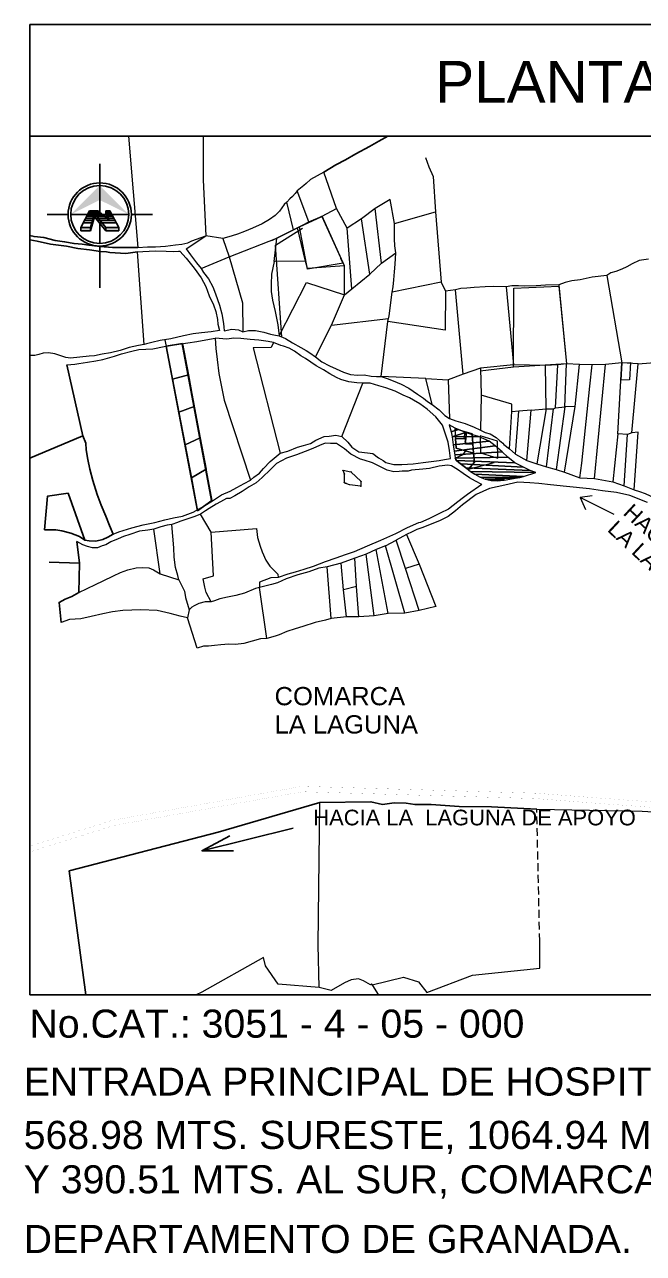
# Model space of a CAD drawing. Header units: millimetres. Extents: x 605783 to 618060, y 1302882 to 1321803.
# Drawn here: x 618014.83 to 618034.66, y 1320145.76 to 1320185.16 of the extents above; entities that cross this region are included whole.
import ezdxf
from ezdxf.enums import TextEntityAlignment as Align

# ---------------------------------------------------------------- set-up
doc = ezdxf.new("R2010")
doc.units = ezdxf.units.MM
doc.linetypes.add('HIDDEN', pattern=[0.375, 0.25, -0.125])
for name, color, linetype in [('2', 7, 'Continuous'), ('3', 7, 'Continuous'), ('BDF-AF02$0$A-FLOR-LEVL', 7, 'Continuous'), ('CVL_CUADCON_TX', 2, 'Continuous'), ('NORTE', 1, 'Continuous'), ('texto', 212, 'Continuous')]:
    doc.layers.add(name, color=color, linetype=linetype)
doc.layers.add('Cotas', color=7, linetype='Continuous', lineweight=0)
doc.layers.add('Nivel 30', color=7, linetype='Continuous', lineweight=0)
doc.styles.add('CAJETIN 2', font='arial.ttf', dxfattribs={"height": 0.25})
doc.styles.add('PI', font='arial.ttf', dxfattribs={"height": 0.4})
doc.styles.add('PUNTOS PI', font='arial.ttf', dxfattribs={"height": 2.75})
doc.styles.get("Standard").update_dxf_attribs({"font": 'TCCM____.TTF'})

# ---------------------------------------------------------------- blocks, each defined once
blk = doc.blocks.new('NORTE-1')
at = {"layer": 'NORTE'}
h = blk.add_hatch(color=256, dxfattribs=at)
h.paths.add_polyline_path([(-0.44, -0.776), (-0.44, -0.615), (-0.901, -0.615), (-0.901, -0.776)])
h.paths.add_polyline_path([(-0.44, -0.615), (-0.44, -0.776), (-0.247, -0.11), (-0.247, 0.04)])
h.paths.add_polyline_path([(-0.247, 0.04), (-0.247, -0.11), (0.296, -0.776), (0.296, -0.615)])
h.paths.add_polyline_path([(0.901, -0.776), (0.901, -0.615), (0.296, -0.615), (0.296, -0.776)])
h.paths.add_polyline_path([(0.346, -0.182), (0.427, -0.249), (0.295, 0.174), (0.295, 0.01)])
at = {"layer": 'texto'}
h = blk.add_hatch(color=256, dxfattribs=at)
h.paths.add_polyline_path([(0, 0.688), (0, 1.376), (0, 1.376), (-1.376, 0)])
h.paths.add_polyline_path([(1.376, 0), (0, 1.376), (0, 0.688)])
at = {"layer": 'NORTE', "color": 1}
for p, q in [((0, 2.396, -0.001), (0, 0.102, -0.001)), ((-2.498, 0), (-1.499, 0)), ((-1.376, 0), (-0.576, 0)), ((0, -0.413, -0.001), (0, -1.376, -0.001)), ((0.124, 0), (0.349, 0)), ((0.576, 0), (1.376, 0)), ((1.499, 0), (2.498, 0)), ((0, -1.499, -0.001), (0, -3.489, -0.001))]:
    blk.add_line(p, q, dxfattribs=at)
at = {"layer": 'NORTE'}
for p, q in [((-0.901, -0.615, -0.001), (-0.484, 0.174, -0.001)), ((-0.484, 0.174, -0.001), (-0.087, 0.174, -0.001)), ((-0.44, -0.615, -0.001), (-0.247, 0.04, -0.001)), ((-0.247, 0.04, -0.001), (0.296, -0.615, -0.001)), ((-0.247, 0.04, -0.001), (-0.247, -0.11, -0.001)), ((-0.087, 0.174, -0.001), (0.427, -0.249, -0.001)), ((0.427, -0.249, -0.001), (0.295, 0.174, -0.001)), ((0.295, 0.174, -0.001), (0.484, 0.174, -0.001)), ((0.295, 0.174, -0.001), (0.295, 0.01, -0.001)), ((0.295, 0.01, -0.001), (0.346, -0.182, -0.001)), ((0.901, -0.615, -0.001), (0.484, 0.174, -0.001)), ((-0.247, -0.11, -0.001), (-0.44, -0.776, -0.001)), ((-0.247, -0.11, -0.001), (0.296, -0.776, -0.001)), ((-0.901, -0.615, -0.001), (-0.44, -0.615, -0.001)), ((-0.901, -0.615, -0.001), (-0.901, -0.776, -0.001)), ((-0.901, -0.776, -0.001), (-0.44, -0.776, -0.001)), ((-0.44, -0.615, -0.001), (-0.44, -0.776, -0.001)), ((0.296, -0.615, -0.001), (0.901, -0.615, -0.001)), ((0.296, -0.615, -0.001), (0.296, -0.776, -0.001)), ((0.296, -0.776, -0.001), (0.901, -0.776, -0.001)), ((0.901, -0.615, -0.001), (0.901, -0.776, -0.001))]:
    blk.add_line(p, q, dxfattribs=at)
at = {"layer": 'NORTE', "color": 8}
for p, q in [((0.096, 0.023, -0.001), (-0.563, 0.023, -0.001)), ((0.044, 0.066, -0.001), (-0.541, 0.066, -0.001)), ((0.003, 0.1, -0.001), (-0.523, 0.1, -0.001)), ((-0.029, 0.126, -0.001), (-0.509, 0.126, -0.001)), ((-0.049, 0.143, -0.001), (-0.5, 0.143, -0.001)), ((-0.07, 0.16, -0.001), (-0.491, 0.16, -0.001)), ((0.491, 0.16, -0.001), (0.295, 0.16, -0.001)), ((0.5, 0.143, -0.001), (0.295, 0.143, -0.001)), ((0.509, 0.126, -0.001), (0.295, 0.126, -0.001)), ((0.523, 0.1, -0.001), (0.295, 0.1, -0.001)), ((0.541, 0.066, -0.001), (0.295, 0.066, -0.001)), ((0.563, 0.023, -0.001), (0.295, 0.023, -0.001)), ((-0.331, -0.4, -0.001), (-0.787, -0.4, -0.001)), ((-0.297, -0.283, -0.001), (-0.726, -0.283, -0.001)), ((-0.27, -0.19, -0.001), (-0.676, -0.19, -0.001)), ((0.241, -0.096, -0.001), (-0.627, -0.096, -0.001)), ((0.158, -0.028, -0.001), (-0.591, -0.028, -0.001)), ((0.676, -0.19, -0.001), (-0.182, -0.19, -0.001)), ((0.725, -0.283, -0.001), (-0.106, -0.283, -0.001)), ((0.787, -0.4, -0.001), (-0.011, -0.4, -0.001)), ((0.59, -0.028, -0.001), (0.305, -0.028, -0.001)), ((0.627, -0.096, -0.001), (0.323, -0.096, -0.001))]:
    blk.add_line(p, q, dxfattribs=at)
blk.add_circle((0, 0), 1.499, dxfattribs=at)
at = {"layer": 'NORTE', "color": 4}
blk.add_circle((0, 0), 1.376, dxfattribs=at)
blk = doc.blocks.new('NORTE3D')
at = {"layer": 'BDF-AF02$0$A-FLOR-LEVL', "xscale": 3.361919437480037, "yscale": 3.361919437480037, "zscale": 3.361919437480037}
blk.add_blockref('NORTE-1', (0.73, 0.09, 0), dxfattribs=at)

msp = doc.modelspace()

# ---------------------------------------------------------------- linework, layer by layer
for p, q in [((618014.999, 1320185.164), (618014.999, 1320154.046)), ((618059.999, 1320181.589), (618014.999, 1320181.589)), ((618014.999, 1320154.046), (618059.999, 1320154.046))]:
    msp.add_line(p, q)
at = {"color": 0}
msp.add_lwpolyline([(618014.999, 1320185.164), (618060.011, 1320185.164), (618059.999, 1320154.046)], dxfattribs=at)
at = {"layer": '2', "color": 1, "linetype": 'Continuous', "lineweight": 5}
for p, q in [((618024.825, 1320179.271), (618024.423, 1320180.432)), ((618023.933, 1320178.84), (618023.568, 1320179.835)), ((618023.443, 1320178.578), (618023.235, 1320179.471)), ((618024.365, 1320179.015), (618024.825, 1320179.271)), ((618025.165, 1320178.637), (618024.825, 1320179.271)), ((618026.069, 1320179.268), (618025.622, 1320178.939)), ((618026.262, 1320177.51), (618026.069, 1320179.268)), ((618026.683, 1320178.786), (618027.998, 1320179.162)), ((618027.998, 1320179.162), (618028.177, 1320176.899)), ((618023.576, 1320178.648), (618023.933, 1320178.84)), ((618023.933, 1320178.84), (618024.365, 1320179.015)), ((618025.076, 1320177.43), (618024.365, 1320179.015)), ((618025.622, 1320178.939), (618025.165, 1320178.637)), ((618025.892, 1320177.162), (618025.622, 1320178.939)), ((618020.009, 1320177.973), (618020.638, 1320178.389)), ((618021.18, 1320178.309), (618020.638, 1320178.389)), ((618022.909, 1320178.312), (618023.443, 1320178.578)), ((618023.443, 1320178.578), (618023.576, 1320178.648)), ((618023.828, 1320177.576), (618023.576, 1320178.648)), ((618025.313, 1320176.693), (618025.165, 1320178.637)), ((618021.18, 1320178.309), (618021.38, 1320177.715)), ((618021.38, 1320177.715), (618022.909, 1320178.312)), ((618022.824, 1320177.567), (618022.909, 1320178.312)), ((618018.657, 1320174.903), (618018.45, 1320177.881)), ((618020.491, 1320177.344), (618021.38, 1320177.715)), ((618026.262, 1320177.51), (618026.729, 1320177.845)), ((618023.828, 1320177.576), (618022.824, 1320177.567)), ((618023.899, 1320177.34), (618023.828, 1320177.576)), ((618025.076, 1320177.43), (618023.899, 1320177.34)), ((618025.081, 1320176.502), (618025.076, 1320177.43)), ((618025.892, 1320177.162), (618026.262, 1320177.51)), ((618025.313, 1320176.693), (618025.892, 1320177.162)), ((618028.177, 1320176.899), (618026.607, 1320176.581)), ((618028.177, 1320176.899), (618028.315, 1320176.613)), ((618031.948, 1320176.82), (618032.193, 1320174.288)), ((618033.489, 1320177.115), (618033.968, 1320174.318)), ((618024.665, 1320175.525), (618025.081, 1320176.502)), ((618025.081, 1320176.502), (618025.313, 1320176.693)), ((618026.511, 1320175.825), (618026.607, 1320176.581)), ((618028.638, 1320176.662), (618028.315, 1320176.613)), ((618028.88, 1320173.956), (618028.638, 1320176.662)), ((618030.266, 1320176.757), (618030.494, 1320174.252)), ((618024.665, 1320175.525), (618026.492, 1320175.735)), ((618026.26, 1320173.879), (618026.473, 1320175.645)), ((618026.473, 1320175.645), (618026.511, 1320175.825)), ((618024.149, 1320174.512), (618024.665, 1320175.525)), ((618029.437, 1320174.149), (618028.88, 1320173.956)), ((618030.494, 1320174.252), (618029.437, 1320174.149)), ((618029.437, 1320174.149), (618029.459, 1320173.285)), ((618031.525, 1320174.234), (618030.494, 1320174.252)), ((618031.917, 1320174.256), (618031.525, 1320174.234)), ((618031.546, 1320172.844), (618031.525, 1320174.234)), ((618032.193, 1320174.288), (618031.917, 1320174.256)), ((618032.141, 1320172.901), (618032.193, 1320174.288)), ((618032.612, 1320174.263), (618032.193, 1320174.288)), ((618032.473, 1320172.919), (618032.612, 1320174.263)), ((618033.018, 1320174.252), (618032.612, 1320174.263)), ((618033.446, 1320174.268), (618033.018, 1320174.252)), ((618033.089, 1320170.605), (618033.446, 1320174.268)), ((618033.968, 1320174.318), (618033.446, 1320174.268)), ((618033.845, 1320172.039), (618033.968, 1320174.318)), ((618034.497, 1320174.284), (618033.968, 1320174.318)), ((618034.284, 1320172.072), (618034.497, 1320174.284)), ((618034.497, 1320174.284), (618035.407, 1320174.359)), ((618024.998, 1320171.959), (618025.666, 1320173.662)), ((618027.687, 1320173.82), (618026.26, 1320173.879)), ((618027.895, 1320172.983), (618027.687, 1320173.82)), ((618027.687, 1320173.82), (618028.399, 1320173.768)), ((618028.88, 1320173.956), (618028.399, 1320173.768)), ((618028.399, 1320173.768), (618028.449, 1320172.534)), ((618029.459, 1320173.285), (618029.436, 1320172.154)), ((618031.845, 1320172.872), (618032.141, 1320172.901)), ((618032.141, 1320172.901), (618031.867, 1320170.897)), ((618032.133, 1320170.812), (618032.473, 1320172.919)), ((618032.473, 1320172.919), (618032.141, 1320172.901)), ((618030.367, 1320171.554), (618030.44, 1320172.752)), ((618030.669, 1320172.763), (618030.439, 1320172.745)), ((618030.557, 1320171.389), (618030.669, 1320172.763)), ((618031.061, 1320172.795), (618030.669, 1320172.763)), ((618030.928, 1320171.181), (618031.061, 1320172.795)), ((618031.061, 1320172.795), (618031.546, 1320172.844)), ((618031.546, 1320172.844), (618031.244, 1320171.073)), ((618031.546, 1320172.844), (618031.782, 1320172.846)), ((618031.551, 1320170.982), (618031.782, 1320172.846)), ((618034.284, 1320172.072), (618034.145, 1320172.018)), ((618033.845, 1320172.039), (618033.678, 1320170.499)), ((618034.145, 1320172.018), (618033.845, 1320172.039)), ((618034.041, 1320170.378), (618034.145, 1320172.018)), ((618030.367, 1320171.554), (618030.557, 1320171.389)), ((618030.557, 1320171.389), (618030.928, 1320171.181)), ((618030.928, 1320171.181), (618031.244, 1320171.073)), ((618031.244, 1320171.073), (618031.551, 1320170.982)), ((618031.551, 1320170.982), (618031.867, 1320170.897)), ((618031.867, 1320170.897), (618032.133, 1320170.812)), ((618032.133, 1320170.812), (618032.623, 1320170.632)), ((618032.623, 1320170.632), (618033.089, 1320170.605)), ((618033.089, 1320170.605), (618033.678, 1320170.499)), ((618033.678, 1320170.499), (618034.041, 1320170.378)), ((618034.041, 1320170.378), (618034.364, 1320170.243)), ((618020.81, 1320168.89), (618020.464, 1320169.463)), ((618019.172, 1320167.554), (618018.974, 1320168.983)), ((618026.392, 1320168.446), (618026.737, 1320168.627)), ((618027.072, 1320168.812), (618026.737, 1320168.627)), ((618027.038, 1320167.721), (618026.737, 1320168.627)), ((618027.072, 1320168.812), (618027.479, 1320167.86)), ((618025.772, 1320168.183), (618025.414, 1320168.055)), ((618026.097, 1320168.328), (618025.772, 1320168.183)), ((618026.036, 1320166.206), (618025.772, 1320168.183)), ((618026.392, 1320168.446), (618026.097, 1320168.328)), ((618026.481, 1320166.275), (618026.097, 1320168.328)), ((618027.013, 1320166.285), (618026.392, 1320168.446)), ((618024.979, 1320167.893), (618024.528, 1320167.77)), ((618024.654, 1320166.118), (618024.528, 1320167.77)), ((618025.414, 1320168.055), (618024.979, 1320167.893)), ((618025.054, 1320167.038), (618024.979, 1320167.893)), ((618025.465, 1320167.147), (618025.414, 1320168.055)), ((618027.479, 1320167.86), (618027.038, 1320167.721)), ((618027.479, 1320167.86), (618028.006, 1320166.506)), ((618019.172, 1320167.554), (618019.772, 1320167.361)), ((618027.472, 1320166.377), (618027.038, 1320167.721)), ((618022.593, 1320165.482), (618022.357, 1320167.113)), ((618025.465, 1320167.147), (618025.054, 1320167.038)), ((618025.142, 1320166.174), (618025.054, 1320167.038)), ((618025.544, 1320166.177), (618025.465, 1320167.147)), ((618020.107, 1320166.392), (618020.055, 1320166.136)), ((618025.142, 1320166.174), (618024.654, 1320166.118)), ((618025.544, 1320166.177), (618025.142, 1320166.174)), ((618026.036, 1320166.206), (618025.544, 1320166.177)), ((618026.481, 1320166.275), (618026.036, 1320166.206)), ((618027.013, 1320166.285), (618026.481, 1320166.275)), ((618027.472, 1320166.377), (618027.013, 1320166.285)), ((618028.006, 1320166.506), (618027.472, 1320166.377)), ((618020.364, 1320165.163), (618020.055, 1320166.136)), ((618024.237, 1320155.658), (618024.288, 1320160.219)), ((618024.264, 1320154.288), (618024.237, 1320155.658))]:
    msp.add_line(p, q, dxfattribs=at)
at = {"layer": '2', "color": 1, "linetype": 'Continuous'}
for p, q in [((618016.699, 1320171.979), (618016.184, 1320174.257)), ((618016.699, 1320171.979), (618014.999, 1320171.261)), ((618016.59, 1320167.889), (618016.503, 1320168.59)), ((618016.59, 1320167.889), (618015.619, 1320167.926)), ((618016.563, 1320166.954), (618016.59, 1320167.889))]:
    msp.add_line(p, q, dxfattribs=at)
at = {"layer": '2', "color": 1, "linetype": 'Continuous', "lineweight": 5}
for points in [[(618018.159, 1320181.589), (618018.459, 1320178.018)], [(618020.557, 1320181.589), (618020.556, 1320181.052), (618020.547, 1320180.188), (618020.638, 1320178.389)], [(618027.675, 1320180.906), (618027.787, 1320180.607), (618027.918, 1320180.292), (618027.998, 1320179.162)], [(618024.423, 1320180.432), (618023.995, 1320180.197), (618023.853, 1320180.07), (618023.774, 1320180.003), (618023.724, 1320179.959), (618023.568, 1320179.835)], [(618023.568, 1320179.835), (618023.499, 1320179.745), (618023.41, 1320179.655), (618023.331, 1320179.571), (618023.235, 1320179.471)], [(618026.683, 1320178.786), (618026.543, 1320179.56), (618026.069, 1320179.268)], [(618023.235, 1320179.471), (618023.149, 1320179.391), (618023.001, 1320179.177), (618022.855, 1320179.04), (618022.68, 1320178.909), (618022.441, 1320178.778), (618022.136, 1320178.637), (618021.877, 1320178.532), (618021.652, 1320178.448), (618021.479, 1320178.387), (618021.303, 1320178.34), (618021.18, 1320178.309)], [(618023.636, 1320178.681), (618024.356, 1320179.021)], [(618024.356, 1320179.021), (618024.949, 1320177.698)], [(618026.729, 1320177.845), (618026.691, 1320178.071), (618026.686, 1320178.293), (618026.679, 1320178.483), (618026.683, 1320178.786)], [(618018.459, 1320178.018), (618018.765, 1320178.033), (618019.024, 1320178.037), (618019.346, 1320178.059), (618019.669, 1320178.101), (618019.868, 1320178.122), (618020.057, 1320178.163), (618020.193, 1320178.224), (618020.638, 1320178.389)], [(618023.636, 1320178.681), (618022.738, 1320178.225)], [(618023.068, 1320175.144), (618022.871, 1320178.088), (618023.735, 1320178.637)], [(618018.45, 1320177.881), (618018.619, 1320177.882), (618019.028, 1320177.908), (618019.371, 1320177.896), (618019.607, 1320177.885), (618019.763, 1320177.899), (618019.806, 1320177.902), (618020.004, 1320177.671), (618020.262, 1320177.356), (618020.483, 1320177.045), (618020.641, 1320176.766), (618020.749, 1320176.468), (618020.884, 1320176.179), (618020.955, 1320175.963), (618021.006, 1320175.704), (618021.027, 1320175.558), (618021.075, 1320175.349)], [(618020.009, 1320177.973), (618020.143, 1320177.778), (618020.34, 1320177.52), (618020.491, 1320177.344)], [(618021.38, 1320177.715), (618021.814, 1320176.244), (618021.826, 1320175.313)], [(618024.949, 1320177.698), (618024.957, 1320177.667)], [(618024.957, 1320177.667), (618025.029, 1320177.519)], [(618026.607, 1320176.581), (618026.636, 1320176.757), (618026.664, 1320176.983), (618026.683, 1320177.236), (618026.701, 1320177.476), (618026.72, 1320177.665), (618026.729, 1320177.845)], [(618034.823, 1320177.641), (618034.524, 1320177.596), (618034.298, 1320177.492), (618034.129, 1320177.398), (618033.967, 1320177.324), (618033.775, 1320177.243), (618033.618, 1320177.205), (618033.489, 1320177.115)], [(618020.491, 1320177.344), (618020.562, 1320177.215), (618020.722, 1320177.01), (618020.864, 1320176.751), (618020.951, 1320176.532), (618021.07, 1320176.17), (618021.145, 1320175.885), (618021.179, 1320175.712), (618021.2, 1320175.569), (618021.214, 1320175.476), (618021.221, 1320175.346)], [(618022.824, 1320177.567), (618022.74, 1320177.161), (618022.728, 1320176.838), (618022.736, 1320176.605), (618022.771, 1320176.326), (618022.863, 1320175.958), (618022.904, 1320175.752), (618022.942, 1320175.536), (618022.991, 1320175.187)], [(618022.991, 1320175.187), (618023.859, 1320176.894), (618025.081, 1320176.502)], [(618031.948, 1320176.82), (618031.52, 1320176.808), (618031.22, 1320176.789), (618030.855, 1320176.777), (618030.652, 1320176.786), (618030.442, 1320176.782), (618030.266, 1320176.757)], [(618033.489, 1320177.115), (618033.021, 1320177.059), (618032.636, 1320176.984), (618032.363, 1320176.942), (618032.154, 1320176.894), (618031.948, 1320176.82)], [(618028.315, 1320176.613), (618028.303, 1320175.36), (618026.473, 1320175.645)], [(618030.266, 1320176.757), (618029.844, 1320176.762), (618029.588, 1320176.75), (618029.236, 1320176.735), (618029, 1320176.714), (618028.81, 1320176.696), (618028.638, 1320176.662)], [(618021.075, 1320175.349), (618020.809, 1320175.311), (618020.5, 1320175.276), (618020.228, 1320175.248), (618019.919, 1320175.18), (618019.514, 1320175.087), (618019.172, 1320175.029), (618018.909, 1320174.968), (618018.733, 1320174.927), (618018.657, 1320174.903)], [(618021.221, 1320175.346), (618021.467, 1320175.398), (618021.68, 1320175.376), (618021.826, 1320175.313)], [(618021.826, 1320175.313), (618022.006, 1320175.354), (618022.232, 1320175.352), (618022.495, 1320175.297), (618022.711, 1320175.232), (618022.818, 1320175.212), (618022.991, 1320175.187)], [(618018.657, 1320174.903), (618018.478, 1320174.875), (618018.182, 1320174.804), (618017.89, 1320174.716), (618017.578, 1320174.641), (618017.312, 1320174.59), (618017.066, 1320174.542), (618016.894, 1320174.531), (618016.601, 1320174.496), (618016.305, 1320174.468), (618016.156, 1320174.483), (618015.959, 1320174.552), (618015.796, 1320174.604), (618015.596, 1320174.633), (618015.423, 1320174.632), (618015.281, 1320174.585), (618015.158, 1320174.557), (618014.999, 1320174.549)], [(618016.184, 1320174.257), (618016.436, 1320174.269), (618016.569, 1320174.299), (618016.842, 1320174.341), (618017.111, 1320174.382), (618017.333, 1320174.42), (618017.708, 1320174.535), (618017.934, 1320174.606), (618018.269, 1320174.691), (618018.488, 1320174.749), (618018.937, 1320174.765), (618019.299, 1320174.84), (618019.771, 1320174.916), (618020.352, 1320175.002), (618020.76, 1320175.081), (618020.94, 1320175.112)], [(618019.327, 1320175.056), (618019.568, 1320173.795), (618019.77, 1320172.739), (618019.971, 1320171.683), (618020.173, 1320170.626)], [(618019.892, 1320174.934), (618019.366, 1320174.851)], [(618019.366, 1320174.851), (618020.375, 1320169.57), (618020.831, 1320169.904)], [(618019.87, 1320174.931), (618020.809, 1320169.9)], [(618019.892, 1320174.934), (618020.831, 1320169.904)], [(618019.892, 1320174.934), (618020.079, 1320173.928), (618020.267, 1320172.922), (618020.455, 1320171.916), (618020.643, 1320170.91)], [(618019.892, 1320174.934), (618020.831, 1320169.904)], [(618020.94, 1320175.112), (618020.955, 1320174.773), (618021, 1320174.421), (618021.05, 1320173.972), (618021.228, 1320173.122), (618022.071, 1320170.553)], [(618022.806, 1320174.973), (618022.636, 1320175.002), (618022.34, 1320175.047), (618022.054, 1320175.062), (618021.761, 1320175.1), (618021.535, 1320175.105), (618021.312, 1320175.078), (618020.94, 1320175.112)], [(618022.806, 1320174.973), (618022.727, 1320174.813), (618022.149, 1320174.803), (618023.023, 1320171.416)], [(618025.666, 1320173.662), (618025.473, 1320173.671), (618025.217, 1320173.706), (618024.967, 1320173.778), (618024.827, 1320173.847), (618024.614, 1320173.962), (618024.407, 1320174.088), (618024.177, 1320174.223), (618023.836, 1320174.46), (618023.68, 1320174.539), (618023.479, 1320174.694), (618023.309, 1320174.79), (618023.129, 1320174.848), (618023.046, 1320174.878), (618022.806, 1320174.973)], [(618022.991, 1320175.187), (618023.191, 1320175.098), (618023.418, 1320174.956), (618023.685, 1320174.812), (618023.855, 1320174.713), (618023.975, 1320174.64), (618024.149, 1320174.512)], [(618024.149, 1320174.512), (618024.359, 1320174.35), (618024.599, 1320174.222), (618024.812, 1320174.126), (618025.053, 1320174.015), (618025.276, 1320173.946), (618025.502, 1320173.917), (618025.711, 1320173.932), (618025.938, 1320173.893), (618026.104, 1320173.884), (618026.26, 1320173.879)], [(618030.495, 1320174.182), (618030.495, 1320174.182), (618029.432, 1320174.052)], [(618031.782, 1320172.846), (618031.845, 1320172.872), (618031.917, 1320174.256)], [(618032.623, 1320170.632), (618032.687, 1320171.098), (618032.948, 1320173.574), (618033.018, 1320174.252)], [(618033.968, 1320174.318), (618033.938, 1320173.765)], [(618033.968, 1320174.318), (618034.245, 1320174.323)], [(618019.568, 1320173.795), (618020.079, 1320173.928)], [(618024.998, 1320171.959), (618025.189, 1320171.768), (618025.313, 1320171.612), (618025.543, 1320171.46), (618025.813, 1320171.429), (618025.989, 1320171.406), (618026.169, 1320171.271), (618026.316, 1320171.185), (618026.41, 1320171.116), (618026.659, 1320171.061), (618026.922, 1320171.052), (618027.284, 1320171.081), (618027.607, 1320171.12), (618027.862, 1320171.151), (618028.112, 1320171.182), (618028.288, 1320171.22), (618028.474, 1320171.247), (618028.445, 1320171.51), (618028.404, 1320171.776), (618028.292, 1320172.091), (618028.218, 1320172.313), (618028.01, 1320172.588), (618027.729, 1320172.833), (618027.499, 1320173.004), (618027.295, 1320173.12), (618027.162, 1320173.195), (618026.965, 1320173.277), (618026.702, 1320173.409), (618026.409, 1320173.514), (618026.176, 1320173.579), (618025.906, 1320173.67), (618025.666, 1320173.662)], [(618026.26, 1320173.879), (618026.444, 1320173.81), (618026.637, 1320173.744), (618026.9, 1320173.629), (618027.144, 1320173.501), (618027.417, 1320173.313), (618027.611, 1320173.181), (618027.738, 1320173.082), (618027.895, 1320172.983)], [(618030.44, 1320172.752), (618030.442, 1320172.991), (618029.459, 1320173.285)], [(618019.77, 1320172.739), (618020.267, 1320172.922)], [(618027.895, 1320172.983), (618028.115, 1320172.815), (618028.296, 1320172.63), (618028.449, 1320172.534)], [(618028.449, 1320172.534), (618028.653, 1320172.455), (618028.946, 1320172.374), (618029.132, 1320172.295), (618029.216, 1320172.269), (618029.436, 1320172.154)], [(618029.167, 1320172.036), (618028.617, 1320172.204)], [(618028.617, 1320172.204), (618028.664, 1320171.583)], [(618028.995, 1320172.089), (618028.964, 1320171.881), (618028.641, 1320171.886)], [(618028.935, 1320172.107), (618028.902, 1320171.882)], [(618029.436, 1320172.154), (618029.589, 1320172.088), (618029.749, 1320172.036), (618029.942, 1320171.924), (618030.049, 1320171.828), (618030.15, 1320171.746), (618030.19, 1320171.703), (618030.367, 1320171.554)], [(618034.364, 1320170.243), (618034.493, 1320172.089), (618034.284, 1320172.072)], [(618019.971, 1320171.683), (618020.455, 1320171.916)], [(618029.483, 1320170.415), (618029.279, 1320170.524), (618029.092, 1320170.626), (618028.879, 1320170.768), (618028.702, 1320170.9), (618028.508, 1320171.018), (618028.388, 1320171.034), (618028.113, 1320171.006), (618027.8, 1320170.931), (618027.588, 1320170.907), (618027.229, 1320170.875), (618027.123, 1320170.841), (618026.933, 1320170.84), (618026.837, 1320170.833), (618026.667, 1320170.818), (618026.444, 1320170.877), (618026.144, 1320171.025), (618025.974, 1320171.11), (618025.708, 1320171.195), (618025.594, 1320171.231), (618025.281, 1320171.392), (618025.084, 1320171.554), (618024.82, 1320171.732), (618024.637, 1320171.735), (618024.461, 1320171.74), (618024.278, 1320171.669), (618024.063, 1320171.572), (618023.821, 1320171.471), (618023.545, 1320171.366), (618023.227, 1320171.264), (618022.899, 1320171.086), (618022.707, 1320170.896), (618022.442, 1320170.638), (618022.251, 1320170.471), (618022.025, 1320170.337), (618021.8, 1320170.192), (618021.562, 1320170.055), (618021.406, 1320169.964), (618021.299, 1320169.97), (618021.11, 1320169.863), (618020.971, 1320169.785), (618020.743, 1320169.651), (618020.623, 1320169.567), (618020.464, 1320169.463)], [(618023.023, 1320171.416), (618023.262, 1320171.484), (618023.574, 1320171.609), (618023.763, 1320171.666), (618023.989, 1320171.734), (618024.164, 1320171.832), (618024.433, 1320171.953), (618024.589, 1320171.967), (618024.802, 1320171.995), (618024.998, 1320171.959)], [(618028.964, 1320171.881), (618028.947, 1320171.761), (618028.973, 1320171.761), (618028.973, 1320171.705), (618029.192, 1320171.719), (618029.215, 1320171.415)], [(618022.071, 1320170.553), (618022.18, 1320170.653), (618022.359, 1320170.781), (618022.484, 1320170.924), (618022.696, 1320171.148), (618022.831, 1320171.259), (618023.023, 1320171.416)], [(618028.63, 1320171.255), (618028.882, 1320171.379)], [(618029.215, 1320171.415), (618028.664, 1320171.583)], [(618028.882, 1320171.379), (618028.964, 1320171.491)], [(618028.964, 1320171.491), (618029.215, 1320171.415)], [(618029.046, 1320170.9), (618029.242, 1320171.128), (618029.215, 1320171.415)], [(618020.173, 1320170.626), (618020.643, 1320170.91)], [(618028.63, 1320171.255), (618028.648, 1320171.221), (618028.672, 1320171.184), (618028.747, 1320171.12), (618029.046, 1320170.9)], [(618029.871, 1320171.109), (618029.046, 1320170.9)], [(618017.672, 1320168.826), (618017.848, 1320168.893), (618018.266, 1320169.029), (618018.628, 1320169.12), (618019.006, 1320169.199), (618019.325, 1320169.287), (618019.604, 1320169.349), (618019.886, 1320169.4), (618020.228, 1320169.532), (618020.576, 1320169.72), (618020.884, 1320169.918), (618021.142, 1320170.089), (618021.418, 1320170.203), (618021.626, 1320170.321), (618021.868, 1320170.449), (618022.071, 1320170.553)], [(618025.076, 1320170.762), (618025.039, 1320170.865)], [(618025.043, 1320170.87), (618025.284, 1320170.822)], [(618025.077, 1320170.479), (618025.078, 1320170.749)], [(618025.295, 1320170.816), (618025.604, 1320170.522)], [(618025.609, 1320170.511), (618025.605, 1320170.367)], [(618034.789, 1320169.843), (618034.229, 1320170.059), (618033.796, 1320170.157), (618033.351, 1320170.211), (618032.928, 1320170.278), (618032.196, 1320170.347), (618031.687, 1320170.401), (618031.308, 1320170.445), (618031.025, 1320170.474), (618030.636, 1320170.491), (618030.217, 1320170.393), (618029.726, 1320170.284), (618029.305, 1320170.092), (618028.865, 1320169.76), (618028.64, 1320169.576), (618028.405, 1320169.385), (618028.13, 1320169.254), (618027.828, 1320169.136), (618027.586, 1320169.041), (618027.4, 1320168.97), (618027.254, 1320168.893), (618027.072, 1320168.812)], [(618029.483, 1320170.415), (618029.026, 1320170.1), (618028.893, 1320170.003), (618028.711, 1320169.859), (618028.41, 1320169.624), (618028.145, 1320169.497), (618027.787, 1320169.318), (618027.521, 1320169.197), (618027.455, 1320169.187), (618027.09, 1320169.028), (618026.712, 1320168.83), (618026.231, 1320168.625), (618025.81, 1320168.436), (618025.396, 1320168.254), (618025.107, 1320168.156), (618024.805, 1320168.048), (618024.46, 1320167.933), (618024.072, 1320167.791), (618023.78, 1320167.693), (618023.501, 1320167.608), (618023.262, 1320167.544), (618022.954, 1320167.436)], [(618025.106, 1320170.46), (618025.083, 1320170.47)], [(618025.148, 1320170.443), (618025.118, 1320170.455)], [(618025.24, 1320170.409), (618025.16, 1320170.438)], [(618025.598, 1320170.361), (618025.253, 1320170.406)], [(618034.364, 1320170.243), (618034.531, 1320170.191), (618034.721, 1320170.129), (618034.874, 1320170.053), (618035.071, 1320169.945), (618035.325, 1320169.743)], [(618020.464, 1320169.463), (618020.282, 1320169.389), (618020.03, 1320169.304), (618019.804, 1320169.233), (618019.728, 1320169.2), (618019.552, 1320169.132)], [(618018.974, 1320168.983), (618018.775, 1320168.952), (618018.516, 1320168.917), (618018.201, 1320168.815), (618017.998, 1320168.748), (618017.829, 1320168.677), (618017.597, 1320168.579), (618017.431, 1320168.485), (618017.319, 1320168.445), (618017.166, 1320168.384), (618017.01, 1320168.383), (618016.846, 1320168.432), (618016.693, 1320168.481), (618016.503, 1320168.59)], [(618019.552, 1320169.132), (618019.399, 1320169.111), (618019.2, 1320169.06), (618018.974, 1320168.983)], [(618019.772, 1320167.361), (618019.738, 1320167.501), (618019.663, 1320167.753), (618019.621, 1320168.082), (618019.61, 1320168.388), (618019.552, 1320169.132)], [(618020.81, 1320168.89), (618022.259, 1320169.001), (618022.291, 1320168.715), (618022.376, 1320168.437), (618022.44, 1320168.251), (618022.565, 1320167.985), (618022.692, 1320167.797), (618022.829, 1320167.654), (618022.94, 1320167.539), (618022.954, 1320167.436)], [(618020.807, 1320166.652), (618020.652, 1320166.957), (618020.608, 1320167.12), (618020.547, 1320167.389), (618020.888, 1320167.487), (618020.81, 1320168.89)], [(618016.563, 1320166.954), (618017.106, 1320167.206), (618017.348, 1320167.321), (618017.677, 1320167.486), (618017.905, 1320167.597), (618018.141, 1320167.684), (618018.403, 1320167.739), (618018.619, 1320167.75), (618018.812, 1320167.741), (618018.962, 1320167.679), (618019.172, 1320167.554)], [(618024.528, 1320167.77), (618024.255, 1320167.729), (618023.943, 1320167.617), (618023.581, 1320167.516), (618023.216, 1320167.394), (618022.931, 1320167.266), (618022.739, 1320167.205), (618022.357, 1320167.113)], [(618019.772, 1320167.361), (618019.954, 1320166.996), (618019.982, 1320166.794), (618020.107, 1320166.392)], [(618022.954, 1320167.436), (618022.721, 1320167.418), (618022.356, 1320167.286), (618022.357, 1320167.113)], [(618022.357, 1320167.113), (618022.231, 1320167.079), (618021.879, 1320166.934), (618021.6, 1320166.859), (618021.331, 1320166.801), (618021.082, 1320166.75), (618020.916, 1320166.689), (618020.807, 1320166.652)], [(618020.807, 1320166.652), (618020.611, 1320166.651), (618020.412, 1320166.6), (618020.259, 1320166.526), (618020.19, 1320166.482), (618020.107, 1320166.392)], [(618020.055, 1320166.136), (618019.816, 1320166.191), (618019.496, 1320166.276), (618019.073, 1320166.376), (618018.551, 1320166.393), (618017.976, 1320166.377), (618017.644, 1320166.328), (618017.335, 1320166.273), (618016.96, 1320166.181), (618016.627, 1320166.106), (618016.272, 1320166.088), (618016, 1320165.99)], [(618024.654, 1320166.118), (618024.471, 1320166.067), (618024.139, 1320165.992), (618023.751, 1320165.864), (618023.502, 1320165.786), (618023.236, 1320165.705), (618022.988, 1320165.597), (618022.855, 1320165.553), (618022.593, 1320165.482)], [(618022.593, 1320165.482), (618022.387, 1320165.464), (618022.124, 1320165.389), (618021.855, 1320165.321), (618021.586, 1320165.283), (618021.377, 1320165.295), (618021.114, 1320165.27), (618020.918, 1320165.253), (618020.722, 1320165.232), (618020.566, 1320165.227), (618020.364, 1320165.163)], [(618025.972, 1320154.376), (618026.977, 1320154.612), (618027.45, 1320154.462), (618027.719, 1320154.121), (618029.187, 1320154.682), (618031.336, 1320154.909), (618031.337, 1320155.771)], [(618024.264, 1320154.288), (618022.95, 1320154.389), (618022.547, 1320154.982), (618022.488, 1320155.245), (618020.512, 1320154.134), (618020.329, 1320154.046)], [(618025.951, 1320154.402), (618025.915, 1320154.375), (618025.685, 1320154.494), (618025.528, 1320154.559), (618025.299, 1320154.531), (618025.084, 1320154.433), (618024.653, 1320154.194), (618024.264, 1320154.288)], [(618026.174, 1320154.046), (618026.167, 1320154.058), (618025.992, 1320154.349), (618025.951, 1320154.402)]]:
    msp.add_lwpolyline(points, dxfattribs=at)
at = {"layer": '2', "color": 1, "linetype": 'Continuous'}
for points in [[(618026.467, 1320181.591), (618026.179, 1320181.423), (618025.884, 1320181.255), (618025.447, 1320181.02), (618025.112, 1320180.828), (618024.804, 1320180.664), (618024.423, 1320180.432)], [(618018.459, 1320178.018), (618018.316, 1320178.014), (618017.987, 1320178.018), (618017.651, 1320178.013), (618017.248, 1320178.051), (618016.889, 1320178.089), (618016.673, 1320178.127), (618016.417, 1320178.143), (618016.111, 1320178.201), (618015.814, 1320178.239), (618015.445, 1320178.337), (618015.132, 1320178.368), (618014.999, 1320178.401)], [(618014.999, 1320178.26), (618015.229, 1320178.216), (618015.662, 1320178.118), (618016.168, 1320178.055), (618016.534, 1320177.987), (618016.913, 1320177.936), (618017.263, 1320177.891), (618017.452, 1320177.872), (618017.559, 1320177.856), (618018.074, 1320177.823), (618018.45, 1320177.881)], [(618017.672, 1320168.826), (618017.554, 1320169.098), (618017.429, 1320169.4), (618017.281, 1320169.755), (618017.159, 1320170.096), (618017.02, 1320170.541), (618016.918, 1320170.91), (618016.86, 1320171.212), (618016.802, 1320171.531), (618016.787, 1320171.74), (618016.699, 1320171.979)], [(618015.47, 1320168.963), (618015.567, 1320170.044), (618016.225, 1320170.134), (618016.756, 1320168.628)], [(618016.756, 1320168.628), (618016.585, 1320168.753), (618016.312, 1320168.855), (618016.022, 1320168.926), (618015.829, 1320168.965), (618015.47, 1320168.963)], [(618016.756, 1320168.628), (618016.899, 1320168.605), (618017.108, 1320168.6), (618017.341, 1320168.648), (618017.493, 1320168.722), (618017.672, 1320168.826)], [(618016, 1320165.99), (618015.933, 1320166.635), (618016.132, 1320166.742), (618016.344, 1320166.82), (618016.563, 1320166.954)], [(618024.288, 1320160.219), (618025.927, 1320160.243), (618026.3, 1320160.159), (618026.668, 1320160.208), (618027.054, 1320160.201), (618027.334, 1320160.156), (618027.862, 1320160.149), (618028.76, 1320160.085), (618029.787, 1320160.078), (618031.244, 1320160.001)], [(618016.793, 1320154.046), (618016.259, 1320158.022), (618021.037, 1320159.27), (618024.288, 1320160.219)]]:
    msp.add_lwpolyline(points, dxfattribs=at)
at = {"layer": '2', "color": 1, "linetype": 'Continuous', "lineweight": 5}
for points in [[(618023.636, 1320178.681), (618024.352, 1320179.01), (618024.953, 1320177.69), (618024.959, 1320177.658), (618025.033, 1320177.511), (618023.9, 1320177.326)], [(618032.193, 1320174.288), (618030.495, 1320174.182), (618030.507, 1320176.714), (618031.946, 1320176.771)], [(618032.193, 1320174.288), (618030.495, 1320174.182), (618030.507, 1320176.714), (618031.946, 1320176.771)], [(618019.366, 1320174.851), (618019.892, 1320174.934), (618020.831, 1320169.904), (618020.375, 1320169.57)], [(618019.366, 1320174.851), (618019.892, 1320174.934), (618020.079, 1320173.928), (618019.568, 1320173.795)], [(618033.968, 1320174.318), (618034.245, 1320174.323), (618034.21, 1320173.774), (618033.938, 1320173.765)], [(618019.77, 1320172.739), (618020.267, 1320172.922), (618020.079, 1320173.928), (618019.568, 1320173.795)], [(618019.971, 1320171.683), (618020.455, 1320171.916), (618020.267, 1320172.922), (618019.77, 1320172.739)], [(618028.664, 1320171.583), (618029.215, 1320171.415), (618029.167, 1320172.036), (618028.617, 1320172.204)], [(618028.995, 1320172.089), (618029.167, 1320172.036), (618029.192, 1320171.719), (618028.973, 1320171.705), (618028.973, 1320171.761), (618028.947, 1320171.761)], [(618020.173, 1320170.626), (618020.643, 1320170.91), (618020.455, 1320171.916), (618019.971, 1320171.683)], [(618028.964, 1320171.881), (618028.947, 1320171.761), (618028.973, 1320171.761), (618028.973, 1320171.705), (618029.192, 1320171.719), (618029.215, 1320171.415), (618028.664, 1320171.583), (618028.641, 1320171.887)], [(618029.979, 1320171.809), (618029.428, 1320171.977), (618029.439, 1320171.429), (618029.99, 1320171.261)], [(618029.046, 1320170.9), (618028.747, 1320171.12), (618028.672, 1320171.184), (618028.648, 1320171.221), (618028.63, 1320171.255), (618028.882, 1320171.379), (618028.964, 1320171.491), (618029.215, 1320171.415), (618029.242, 1320171.128)], [(618020.375, 1320169.57), (618020.831, 1320169.904), (618020.643, 1320170.91), (618020.173, 1320170.626)]]:
    msp.add_lwpolyline(points, close=True, dxfattribs=at)
for centre in [(618025.037, 1320170.871), (618025.078, 1320170.755), (618025.291, 1320170.821), (618025.609, 1320170.517), (618025.077, 1320170.473), (618025.112, 1320170.457), (618025.154, 1320170.44), (618025.246, 1320170.407), (618025.604, 1320170.36)]:
    msp.add_circle(centre, 0.00654, dxfattribs=at)
at = {"layer": '3', "color": 1, "linetype": 'HIDDEN', "lineweight": 5}
msp.add_line((618031.337, 1320155.771), (618031.244, 1320160.001), dxfattribs=at)
at = {"layer": 'CVL_CUADCON_TX', "color": 7, "lineweight": 5}
for points in [[(618033.016, 1320170.052), (618032.635, 1320169.994), (618032.799, 1320169.618)], [(618033.719, 1320169.456), (618032.635, 1320169.994)]]:
    msp.add_lwpolyline(points, dxfattribs=at)
at = {"layer": 'CVL_CUADCON_TX', "color": 0}
for points in [[(618023.434, 1320159.397), (618020.511, 1320158.67)], [(618021.401, 1320159.154), (618020.511, 1320158.67), (618021.529, 1320158.67)]]:
    msp.add_lwpolyline(points, dxfattribs=at)
at = {"layer": 'Nivel 30', "color": 1, "linetype": 'Continuous', "lineweight": 5, "const_width": 0.00131, "flags": 128}
for points in [[(618014.999, 1320158.82), (618017.664, 1320159.652), (618023.721, 1320160.737), (618031.212, 1320160.517), (618032.949, 1320160.383), (618035.298, 1320160.209), (618038.462, 1320160.272), (618041.69, 1320159.7), (618043.961, 1320159.428), (618047.202, 1320159.449), (618049.046, 1320158.548), (618050.593, 1320158.165), (618055.003, 1320158), (618055.466, 1320158.301)], [(618014.999, 1320158.635), (618017.706, 1320159.483), (618023.734, 1320160.563), (618031.203, 1320160.344), (618032.936, 1320160.211), (618035.293, 1320160.035), (618038.449, 1320160.098), (618041.664, 1320159.529), (618043.951, 1320159.255), (618047.162, 1320159.276), (618048.987, 1320158.385), (618050.568, 1320157.993), (618055.051, 1320157.825), (618055.56, 1320158.155)]]:
    msp.add_lwpolyline(points, dxfattribs=at)
at = {"layer": 'Nivel 30', "color": 1, "linetype": 'Continuous', "lineweight": 5}
msp.add_lwpolyline([(618031.244, 1320160.001), (618034.618, 1320159.943), (618035.899, 1320159.865), (618037.214, 1320160.086), (618037.502, 1320160.138), (618037.815, 1320160.157), (618038.058, 1320160.079), (618038.365, 1320159.894), (618038.764, 1320159.883), (618040.63, 1320159.749), (618041.487, 1320159.389), (618043.951, 1320159.255), (618044.778, 1320159.29), (618045.393, 1320159.354), (618046.061, 1320159.392), (618046.606, 1320159.435), (618047.081, 1320159.471), (618047.533, 1320159.494), (618047.636, 1320159.496)], dxfattribs=at)

# ---------------------------------------------------------------- block references
at = {"layer": 'Cotas', "color": 1, "lineweight": 5, "xscale": 0.2009943052231573, "yscale": 0.2009943052231573, "zscale": 0.2009943052231573}
msp.add_blockref('NORTE3D', (618017.091, 1320179.057, 0), dxfattribs=at)

# ---------------------------------------------------------------- texts
for s, height, style, p in [('PLANTA DE UBICACION', 1.33996, 'CAJETIN 2', (618027.989, 1320182.658)), ('No.CAT.: 3051 - 4 - 05 - 000', 0.9, 'PI', (618014.985, 1320152.677)), ('ENTRADA PRINCIPAL DE HOSPITAL AMISTAD JAPON - NICARAGUA, ', 0.9, 'PI', (618014.801, 1320150.82)), ('568.98 MTS. SURESTE, 1064.94 MTS. NOROESTE, 34.80 MTS. AL OESTE ', 0.9, 'PI', (618014.801, 1320149.109)), ('Y 390.51 MTS. AL SUR, COMARCA LA LAGUNA, MUNICIPIO DE GRANADA,', 0.9, 'PI', (618014.801, 1320147.685)), ('DEPARTAMENTO DE GRANADA.', 0.9, 'PI', (618014.801, 1320145.771))]:
    msp.add_text(s, height=height, dxfattribs=dict(style=style)).set_placement(p)
at = {"layer": '2', "color": 1, "linetype": 'Continuous', "lineweight": 5}
msp.add_text('7', height=0.0131, rotation=90, dxfattribs=at).set_placement((618025.027, 1320170.88), align=Align.MIDDLE_RIGHT)
for s, p in [('6', (618025.091, 1320170.758)), ('9', (618025.621, 1320170.522))]:
    msp.add_text(s, height=0.0131, rotation=90, dxfattribs=at).set_placement(p, align=Align.MIDDLE_LEFT)
msp.add_text('8', height=0.0131, rotation=90, dxfattribs=at).set_placement((618025.297, 1320170.832), align=Align.BOTTOM_LEFT)
for s, p in [('5', (618025.066, 1320170.466)), ('4', (618025.107, 1320170.445))]:
    msp.add_text(s, height=0.0131, rotation=90, dxfattribs=at).set_placement(p, align=Align.TOP_RIGHT)
for s, p in [('3', (618025.149, 1320170.428)), ('2', (618025.243, 1320170.394))]:
    msp.add_text(s, height=0.0131, rotation=90, dxfattribs=at).set_placement(p, align=Align.TOP_CENTER)
msp.add_text('1', height=0.0131, rotation=90, dxfattribs=at).set_placement((618025.613, 1320170.35), align=Align.TOP_LEFT)
at = {"layer": 'CVL_CUADCON_TX', "color": 7, "lineweight": 5, "style": 'PUNTOS PI'}
for s, height, p in [('HACIA VALLE', 0.50249, (618033.979, 1320169.472)), ('LA LAGUNA', 0.5025, (618033.475, 1320168.941))]:
    msp.add_text(s, height=height, rotation=317.0286, dxfattribs=at).set_placement(p)
at = {"layer": 'CVL_CUADCON_TX', "color": 0, "style": 'CAJETIN 2'}
for s, height, p in [('COMARCA ', 0.5862, (618022.839, 1320163.336)), ('LA LAGUNA', 0.5862, (618022.839, 1320162.43)), ('HACIA LA  LAGUNA DE APOYO', 0.50249, (618024.081, 1320159.485))]:
    msp.add_text(s, height=height, dxfattribs=at).set_placement(p)

# ---------------------------------------------------------------- meshes
at = {"layer": '2', "color": 1, "linetype": 'Continuous', "lineweight": 5}
mesh = msp.add_polyface(dxfattribs=at)
corners = [(618028.737, 1320172.183), (618028.498, 1320172.102), (618028.957, 1320172.085), (618028.529, 1320171.949), (618029.377, 1320171.951), (618029.714, 1320171.806), (618028.564, 1320171.687), (618029.914, 1320171.655), (618028.595, 1320171.484), (618030.131, 1320171.463), (618028.612, 1320171.371), (618030.319, 1320171.291), (618028.63, 1320171.255), (618030.539, 1320171.109), (618028.667, 1320171.185), (618030.816, 1320170.975), (618028.824, 1320171.073), (618031.036, 1320170.86), (618028.984, 1320170.951), (618031.213, 1320170.801), (618029.121, 1320170.835), (618030.814, 1320170.669), (618029.258, 1320170.743), (618030.701, 1320170.641), (618029.431, 1320170.651), (618030.549, 1320170.617), (618029.591, 1320170.585), (618030.193, 1320170.555), (618030.383, 1320170.59), (618029.977, 1320170.534), (618029.781, 1320170.54), (618028.437, 1320172.331), (618028.624, 1320172.223), (618029.124, 1320172.033)]
mesh.append_faces([[corners[k] for k in face] for face in [(1, 0, 32, 31), (27, 26, 30, 29)]], dxfattribs={"vtx0": -1, "color": 1})
mesh.append_faces([[corners[k] for k in face] for face in [(2, 3, 4, 33), (25, 26, 27, 28)]], dxfattribs={"vtx0": -1, "vtx1": -1, "color": 1})
mesh.append_faces([[corners[k] for k in face] for face in [(0, 1, 3, 2), (4, 3, 6, 5), (5, 6, 8, 7), (7, 8, 10, 9), (9, 10, 12, 11), (11, 12, 14, 13), (13, 14, 16, 15), (15, 16, 18, 17), (17, 18, 20, 19), (19, 20, 22, 21), (21, 22, 24, 23), (23, 24, 26, 25)]], dxfattribs={"vtx0": -1, "vtx2": -1, "color": 1})

doc.saveas('drawing.dxf')
